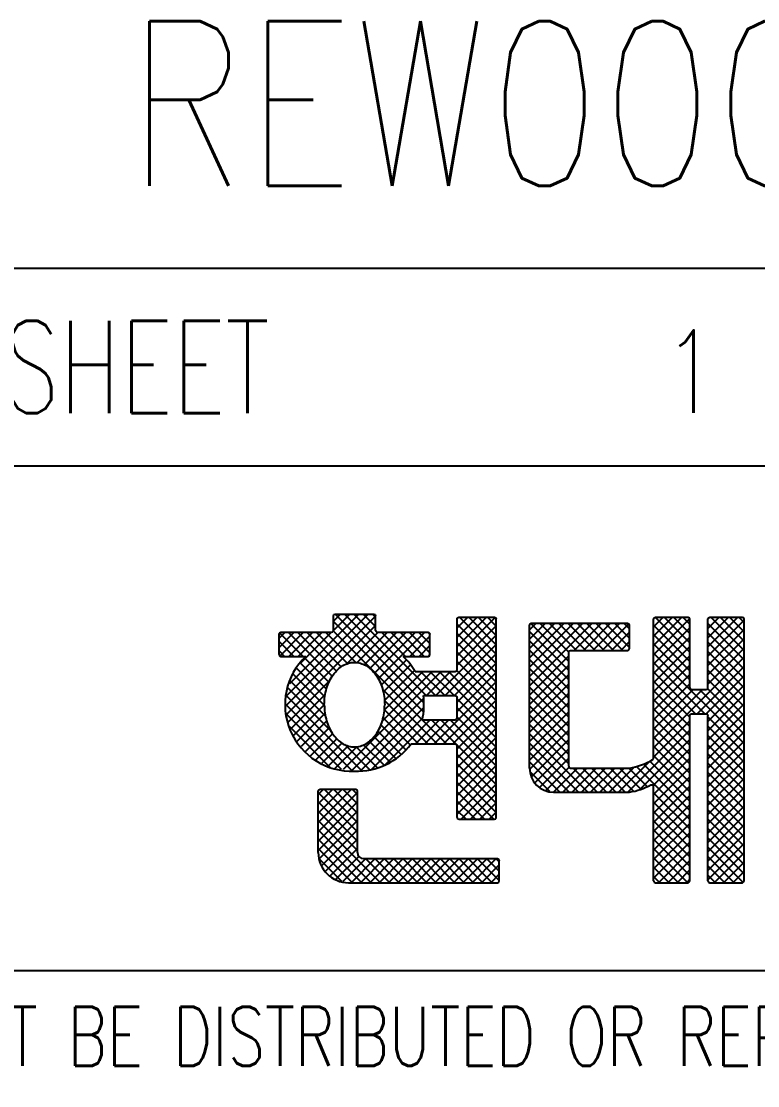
# Model space of a CAD drawing. Extents: x 260 to 819, y -886 to -454.
# Drawn here: x 713.97 to 736.34, y -876.4 to -844.06 of the extents above; entities that cross this region are included whole.
import ezdxf
from ezdxf.enums import TextEntityAlignment as Align

# ---------------------------------------------------------------- set-up
doc = ezdxf.new("R2010")
doc.units = 0
doc.header["$LTSCALE"] = 150
doc.header["$MEASUREMENT"] = 0
doc.linetypes.add('DASHED', pattern=[0.75, 0.5, -0.25])
doc.layers.get('0').update_dxf_attribs({"color": 6, "linetype": 'CONTINUOUS'})
doc.layers.add('5', color=4, linetype='CONTINUOUS')
doc.styles.get("Standard").update_dxf_attribs({"font": 'romans.shx', "width": 0.8, "bigfont": 'whgtxt.shx'})

# ---------------------------------------------------------------- blocks, each defined once
blk = doc.blocks.new('*H19')
at = {"color": 2, "linetype": 'Continuous'}
for p, q in [((-72.181, 9.673), (-73.237, 10.729)), ((-72.181, 9.956), (-72.958, 10.733)), ((-72.181, 10.239), (-72.676, 10.733)), ((-72.181, 10.522), (-72.393, 10.733)), ((-70.531, 9.72), (-71.544, 10.733)), ((-70.531, 10.003), (-71.261, 10.733)), ((-70.531, 10.286), (-70.978, 10.733)), ((-70.531, 10.569), (-70.696, 10.733)), ((-75.859, 9.391), (-77.011, 10.543)), ((-75.858, 9.673), (-76.735, 10.55)), ((-75.627, 9.725), (-76.452, 10.55)), ((-75.344, 9.725), (-76.169, 10.55)), ((-75.061, 9.725), (-75.886, 10.55)), ((-74.779, 9.725), (-75.603, 10.55)), ((-74.496, 9.725), (-75.321, 10.55)), ((-74.213, 9.725), (-75.038, 10.55)), ((-74.015, 9.809), (-74.755, 10.55)), ((-74.015, 10.092), (-74.472, 10.55)), ((-74.015, 10.375), (-74.189, 10.55)), ((-72.181, 9.39), (-73.281, 10.49)), ((-70.531, 9.437), (-71.631, 10.537)), ((-75.859, 9.109), (-77.051, 10.3)), ((-72.181, 9.107), (-73.281, 10.207)), ((-70.531, 9.155), (-71.631, 10.254)), ((-75.859, 8.826), (-77.051, 10.017)), ((-75.859, 8.543), (-77.051, 9.735)), ((-72.181, 8.825), (-73.281, 9.924)), ((-70.531, 8.872), (-71.631, 9.972)), ((-75.859, 8.26), (-77.051, 9.452)), ((-70.531, 6.892), (-73.281, 9.642)), ((-70.531, 8.589), (-71.631, 9.689)), ((-70.531, 8.306), (-71.631, 9.406)), ((-75.859, 7.977), (-77.051, 9.169)), ((-71.722, 7.8), (-73.281, 9.359)), ((-72.005, 7.8), (-73.281, 9.076)), ((-70.531, 8.023), (-71.631, 9.123)), ((-75.859, 7.694), (-77.051, 8.886)), ((-72.181, 7.693), (-73.281, 8.793)), ((-70.531, 7.74), (-71.631, 8.84)), ((-75.859, 7.412), (-77.051, 8.603)), ((-72.181, 7.41), (-73.281, 8.51)), ((-70.531, 7.175), (-71.89, 8.533)), ((-70.531, 7.457), (-71.64, 8.566)), ((-75.859, 7.129), (-77.051, 8.32)), ((-72.181, 7.127), (-73.281, 8.227)), ((-75.859, 6.846), (-77.051, 8.037)), ((-72.181, 6.845), (-73.281, 7.945)), ((-75.859, 6.563), (-77.051, 7.755)), ((-75.859, 6.28), (-77.051, 7.472)), ((-72.181, 6.562), (-73.281, 7.662)), ((-70.531, 6.609), (-71.631, 7.709)), ((-75.279, 5.417), (-77.051, 7.189)), ((-72.181, 6.279), (-73.281, 7.379)), ((-70.531, 6.326), (-71.631, 7.426)), ((-70.531, 6.043), (-71.631, 7.143)), ((-75.562, 5.417), (-77.051, 6.906)), ((-72.181, 5.996), (-73.281, 7.096)), ((-72.181, 5.713), (-73.281, 6.813)), ((-70.531, 5.76), (-71.631, 6.86)), ((-75.844, 5.417), (-77.051, 6.623)), ((-72.181, 5.43), (-73.281, 6.53)), ((-70.531, 5.478), (-71.631, 6.578)), ((-76.127, 5.417), (-77.051, 6.34)), ((-74.996, 5.417), (-75.729, 6.15)), ((-74.713, 5.417), (-75.446, 6.15)), ((-74.43, 5.417), (-75.163, 6.15)), ((-74.147, 5.417), (-74.881, 6.15)), ((-73.892, 5.444), (-74.598, 6.15)), ((-73.673, 5.508), (-74.315, 6.15)), ((-73.473, 5.591), (-74.032, 6.15)), ((-72.181, 4.582), (-73.799, 6.2)), ((-72.181, 4.865), (-73.589, 6.272)), ((-72.181, 5.148), (-73.397, 6.363)), ((-70.531, 5.195), (-71.631, 6.295)), ((-76.433, 5.439), (-77.028, 6.035)), ((-70.531, 4.912), (-71.631, 6.012)), ((-70.531, 4.629), (-71.631, 5.729)), ((-72.181, 4.299), (-73.281, 5.399)), ((-70.531, 4.346), (-71.631, 5.446)), ((-72.181, 4.016), (-73.281, 5.116)), ((-70.531, 4.063), (-71.631, 5.163)), ((-70.531, 3.781), (-71.631, 4.88)), ((-72.181, 3.733), (-73.281, 4.833)), ((-72.181, 3.451), (-73.281, 4.55)), ((-70.531, 3.498), (-71.631, 4.598)), ((-72.181, 3.168), (-73.281, 4.268)), ((-70.531, 3.215), (-71.631, 4.315)), ((-72.181, 2.885), (-73.281, 3.985)), ((-70.531, 2.932), (-71.631, 4.032)), ((-72.246, 2.667), (-73.281, 3.702)), ((-70.56, 2.678), (-71.631, 3.749)), ((-72.529, 2.667), (-73.281, 3.419)), ((-70.832, 2.667), (-71.631, 3.466)), ((-72.812, 2.667), (-73.281, 3.136)), ((-71.115, 2.667), (-71.631, 3.183)), ((-73.095, 2.667), (-73.281, 2.853)), ((-71.397, 2.667), (-71.631, 2.901))]:
    blk.add_line(p, q, dxfattribs=at)
blk = doc.blocks.new('*H20')
at = {"color": 2, "linetype": 'Continuous'}
for p, q in [((-72.988, 10.733), (-73.281, 10.44)), ((-72.706, 10.733), (-73.281, 10.157)), ((-72.423, 10.733), (-73.281, 9.874)), ((-72.185, 10.688), (-73.281, 9.592)), ((-71.574, 10.733), (-71.631, 10.676)), ((-71.291, 10.733), (-71.631, 10.393)), ((-71.009, 10.733), (-71.631, 10.11)), ((-70.726, 10.733), (-71.631, 9.827)), ((-76.849, 10.55), (-77.051, 10.347)), ((-76.566, 10.55), (-77.051, 10.064)), ((-76.283, 10.55), (-77.051, 9.782)), ((-76, 10.55), (-77.051, 9.499)), ((-75.717, 10.55), (-77.051, 9.216)), ((-75.435, 10.55), (-77.051, 8.933)), ((-75.152, 10.55), (-77.051, 8.65)), ((-74.869, 10.55), (-75.694, 9.725)), ((-74.586, 10.55), (-75.411, 9.725)), ((-74.303, 10.55), (-75.128, 9.725)), ((-74.035, 10.535), (-74.845, 9.725)), ((-72.181, 10.409), (-73.281, 9.309)), ((-70.531, 10.644), (-71.631, 9.545)), ((-70.531, 10.362), (-71.631, 9.262)), ((-74.015, 10.273), (-74.562, 9.725)), ((-72.181, 10.126), (-73.281, 9.026)), ((-70.531, 10.079), (-71.631, 8.979)), ((-74.015, 9.99), (-74.28, 9.725)), ((-72.181, 9.843), (-73.281, 8.743)), ((-70.531, 9.796), (-71.631, 8.696)), ((-75.859, 9.559), (-77.051, 8.367)), ((-72.181, 9.56), (-73.281, 8.46)), ((-70.531, 9.513), (-73.281, 6.763)), ((-75.859, 9.276), (-77.051, 8.085)), ((-72.181, 9.277), (-73.281, 8.177)), ((-70.531, 9.23), (-71.962, 7.8)), ((-75.859, 8.993), (-77.051, 7.802)), ((-72.181, 8.995), (-73.281, 7.895)), ((-70.531, 8.947), (-71.681, 7.798)), ((-75.859, 8.711), (-77.051, 7.519)), ((-75.859, 8.428), (-77.051, 7.236)), ((-72.181, 8.712), (-73.281, 7.612)), ((-72.077, 8.533), (-73.281, 7.329)), ((-71.794, 8.533), (-73.281, 7.046)), ((-70.531, 8.665), (-71.631, 7.565)), ((-75.859, 8.145), (-77.051, 6.953)), ((-70.531, 8.382), (-71.631, 7.282)), ((-70.531, 8.099), (-71.631, 6.999)), ((-75.859, 7.862), (-77.051, 6.67)), ((-70.531, 7.816), (-71.631, 6.716)), ((-75.859, 7.579), (-77.051, 6.388)), ((-72.181, 7.58), (-73.281, 6.48)), ((-70.531, 7.533), (-71.631, 6.433)), ((-75.859, 7.296), (-77.044, 6.112)), ((-72.181, 7.297), (-74.062, 5.417)), ((-70.531, 7.25), (-71.631, 6.15)), ((-75.859, 7.013), (-76.997, 5.876)), ((-72.181, 7.015), (-73.696, 5.5)), ((-70.531, 6.968), (-71.631, 5.868)), ((-75.859, 6.731), (-76.885, 5.705)), ((-72.181, 6.732), (-73.294, 5.619)), ((-70.531, 6.685), (-71.631, 5.585)), ((-75.859, 6.448), (-76.74, 5.567)), ((-75.848, 6.177), (-76.56, 5.465)), ((-75.592, 6.15), (-76.324, 5.418)), ((-75.309, 6.15), (-76.042, 5.417)), ((-75.026, 6.15), (-75.759, 5.417)), ((-74.743, 6.15), (-75.476, 5.417)), ((-74.46, 6.15), (-75.194, 5.417)), ((-74.177, 6.15), (-74.911, 5.417)), ((-73.859, 6.186), (-74.628, 5.417)), ((-73.401, 6.361), (-74.345, 5.417)), ((-72.181, 6.449), (-73.281, 5.349)), ((-72.181, 6.166), (-73.281, 5.066)), ((-70.531, 6.402), (-71.631, 5.302)), ((-72.181, 5.883), (-73.281, 4.783)), ((-70.531, 6.119), (-71.631, 5.019)), ((-70.531, 5.836), (-71.631, 4.736)), ((-72.181, 5.6), (-73.281, 4.5)), ((-70.531, 5.553), (-71.631, 4.453)), ((-72.181, 5.318), (-73.281, 4.218)), ((-70.531, 5.27), (-71.631, 4.171)), ((-72.181, 5.035), (-73.281, 3.935)), ((-70.531, 4.988), (-71.631, 3.888)), ((-72.181, 4.752), (-73.281, 3.652)), ((-70.531, 4.705), (-71.631, 3.605)), ((-72.181, 4.469), (-73.281, 3.369)), ((-70.531, 4.422), (-71.631, 3.322)), ((-72.181, 4.186), (-73.281, 3.086)), ((-72.181, 3.903), (-73.281, 2.803)), ((-70.531, 4.139), (-71.631, 3.039)), ((-72.181, 3.621), (-73.135, 2.667)), ((-70.531, 3.856), (-71.631, 2.756)), ((-70.531, 3.573), (-71.438, 2.667)), ((-72.181, 3.338), (-72.852, 2.667)), ((-70.531, 3.291), (-71.155, 2.667)), ((-72.181, 3.055), (-72.569, 2.667)), ((-70.531, 3.008), (-70.872, 2.667)), ((-72.181, 2.772), (-72.287, 2.667)), ((-70.531, 2.725), (-70.59, 2.667))]:
    blk.add_line(p, q, dxfattribs=at)
blk = doc.blocks.new('*H23')
at = {"color": 2, "linetype": 'Continuous'}
for p, q in [((-82.276, 4.494), (-83.29, 5.508)), ((-82.276, 4.777), (-83.007, 5.508)), ((-82.276, 5.06), (-82.724, 5.508)), ((-82.276, 5.343), (-82.441, 5.508)), ((-82.276, 4.211), (-83.467, 5.403)), ((-82.276, 3.928), (-83.467, 5.12)), ((-82.276, 3.646), (-83.467, 4.837)), ((-81.58, 2.667), (-83.467, 4.554)), ((-81.863, 2.667), (-83.467, 4.272)), ((-82.145, 2.667), (-83.467, 3.989)), ((-82.428, 2.667), (-83.467, 3.706)), ((-82.751, 2.706), (-83.428, 3.383)), ((-81.297, 2.667), (-82.03, 3.4)), ((-81.014, 2.667), (-81.747, 3.4)), ((-80.731, 2.667), (-81.465, 3.4)), ((-80.448, 2.667), (-81.182, 3.4)), ((-80.166, 2.667), (-80.899, 3.4)), ((-79.883, 2.667), (-80.616, 3.4)), ((-79.6, 2.667), (-80.333, 3.4)), ((-79.317, 2.667), (-80.05, 3.4)), ((-79.034, 2.667), (-79.768, 3.4)), ((-78.751, 2.667), (-79.485, 3.4)), ((-78.469, 2.667), (-79.202, 3.4)), ((-78.186, 2.667), (-78.919, 3.4)), ((-77.968, 2.732), (-78.636, 3.4)), ((-77.968, 3.014), (-78.353, 3.4)), ((-77.968, 3.297), (-78.07, 3.4))]:
    blk.add_line(p, q, dxfattribs=at)
blk = doc.blocks.new('*H24')
at = {"color": 2, "linetype": 'Continuous'}
for p, q in [((-83.304, 5.508), (-83.467, 5.345)), ((-83.022, 5.508), (-83.467, 5.062)), ((-82.739, 5.508), (-83.467, 4.779)), ((-82.456, 5.508), (-83.467, 4.497)), ((-82.276, 5.405), (-83.467, 4.214)), ((-82.276, 5.123), (-83.467, 3.931)), ((-82.276, 4.84), (-83.467, 3.648)), ((-82.276, 4.557), (-83.431, 3.401)), ((-82.276, 4.274), (-83.366, 3.184)), ((-82.276, 3.991), (-83.252, 3.015)), ((-82.276, 3.708), (-83.109, 2.875)), ((-82.23, 3.471), (-82.94, 2.762)), ((-82.019, 3.4), (-82.718, 2.7)), ((-81.736, 3.4), (-82.469, 2.667)), ((-81.453, 3.4), (-82.186, 2.667)), ((-81.17, 3.4), (-81.903, 2.667)), ((-80.887, 3.4), (-81.62, 2.667)), ((-80.604, 3.4), (-81.338, 2.667)), ((-80.321, 3.4), (-81.055, 2.667)), ((-80.039, 3.4), (-80.772, 2.667)), ((-79.756, 3.4), (-80.489, 2.667)), ((-79.473, 3.4), (-80.206, 2.667)), ((-79.19, 3.4), (-79.923, 2.667)), ((-78.907, 3.4), (-79.641, 2.667)), ((-78.624, 3.4), (-79.358, 2.667)), ((-78.342, 3.4), (-79.075, 2.667)), ((-78.059, 3.4), (-78.792, 2.667)), ((-77.968, 3.208), (-78.509, 2.667)), ((-77.968, 2.925), (-78.226, 2.667))]:
    blk.add_line(p, q, dxfattribs=at)
blk = doc.blocks.new('*H35')
at = {"color": 2, "linetype": 'Continuous'}
for p, q in [((-80.26, 8.135), (-82.95, 10.825)), ((-80.192, 8.35), (-82.667, 10.825)), ((-79.909, 8.35), (-82.384, 10.825)), ((-81.726, 10.45), (-82.101, 10.825)), ((-81.726, 10.732), (-81.818, 10.825)), ((-78.059, 9.611), (-79.181, 10.733)), ((-78.059, 9.894), (-78.898, 10.733)), ((-78.059, 10.177), (-78.615, 10.733)), ((-78.059, 10.46), (-78.332, 10.733)), ((-80.269, 7.861), (-83.009, 10.601)), ((-78.059, 9.329), (-79.251, 10.52)), ((-83.929, 9.541), (-84.644, 10.256)), ((-83.044, 8.94), (-84.379, 10.275)), ((-82.92, 9.098), (-84.097, 10.275)), ((-82.768, 9.228), (-83.814, 10.275)), ((-82.579, 9.323), (-83.531, 10.275)), ((-82.33, 9.356), (-83.248, 10.275)), ((-80.31, 7.619), (-83.012, 10.322)), ((-80.818, 9.541), (-81.551, 10.275)), ((-80.535, 9.541), (-81.268, 10.275)), ((-80.252, 9.541), (-80.985, 10.275)), ((-80.076, 9.648), (-80.703, 10.275)), ((-80.076, 9.931), (-80.42, 10.275)), ((-80.076, 10.214), (-80.137, 10.275)), ((-78.059, 9.046), (-79.251, 10.237)), ((-84.212, 9.541), (-84.659, 9.989)), ((-84.495, 9.541), (-84.659, 9.706)), ((-78.059, 8.763), (-79.251, 9.955)), ((-83.144, 8.756), (-83.882, 9.495)), ((-78.059, 8.48), (-79.251, 9.672)), ((-78.059, 8.197), (-79.251, 9.389)), ((-83.266, 8.313), (-84.123, 9.17)), ((-83.218, 8.548), (-84.003, 9.332)), ((-79.626, 8.35), (-80.359, 9.083)), ((-79.343, 8.35), (-80.077, 9.083)), ((-78.059, 7.349), (-79.794, 9.083)), ((-78.059, 7.632), (-79.511, 9.083)), ((-78.059, 7.914), (-79.26, 9.115)), ((-83.247, 7.728), (-84.318, 8.799)), ((-83.283, 8.047), (-84.244, 9.008)), ((-83.092, 7.291), (-84.383, 8.581)), ((-79.857, 6.883), (-81.515, 8.542)), ((-82.159, 6.075), (-84.449, 8.364)), ((-80.139, 6.883), (-81.456, 8.2)), ((-78.059, 7.066), (-79.251, 8.257)), ((-82.434, 6.067), (-84.451, 8.083)), ((-82.759, 6.109), (-84.434, 7.784)), ((-80.422, 6.883), (-81.458, 7.919)), ((-78.059, 6.783), (-79.251, 7.975)), ((-80.812, 6.708), (-81.564, 7.459)), ((-80.675, 6.853), (-81.498, 7.676)), ((-79.574, 6.883), (-80.307, 7.616)), ((-79.28, 6.872), (-80.024, 7.616)), ((-78.059, 5.934), (-79.741, 7.616)), ((-78.059, 6.217), (-79.459, 7.616)), ((-78.059, 6.5), (-79.251, 7.692)), ((-83.104, 6.171), (-84.331, 7.398)), ((-80.949, 6.562), (-81.657, 7.269)), ((-81.897, 6.095), (-82.662, 6.861)), ((-81.681, 6.162), (-82.314, 6.795)), ((-81.469, 6.233), (-82.089, 6.853)), ((-81.285, 6.331), (-81.914, 6.961)), ((-81.112, 6.442), (-81.772, 7.102)), ((-78.059, 5.652), (-79.262, 6.854)), ((-78.059, 5.369), (-79.251, 6.56)), ((-78.059, 5.086), (-79.251, 6.278)), ((-78.059, 4.803), (-79.251, 5.995)), ((-78.131, 4.592), (-79.251, 5.712)), ((-78.414, 4.592), (-79.251, 5.429)), ((-78.696, 4.592), (-79.251, 5.146)), ((-78.979, 4.592), (-79.251, 4.863))]:
    blk.add_line(p, q, dxfattribs=at)
blk = doc.blocks.new('*H36')
at = {"color": 2, "linetype": 'Continuous'}
for p, q in [((-81.948, 10.825), (-84.463, 8.309)), ((-81.726, 10.764), (-84.448, 8.041)), ((-82.231, 10.825), (-84.344, 8.711)), ((-82.513, 10.825), (-83.01, 10.328)), ((-82.796, 10.825), (-83.009, 10.612)), ((-78.928, 10.733), (-79.251, 10.41)), ((-78.645, 10.733), (-79.251, 10.127)), ((-78.362, 10.733), (-79.251, 9.844)), ((-78.09, 10.723), (-79.251, 9.562)), ((-79.222, 10.722), (-79.24, 10.704)), ((-81.726, 10.481), (-84.434, 7.773)), ((-78.059, 10.47), (-79.251, 9.279)), ((-84.478, 10.275), (-84.659, 10.093)), ((-84.195, 10.275), (-84.659, 9.81)), ((-83.912, 10.275), (-84.633, 9.553)), ((-83.629, 10.275), (-84.362, 9.541)), ((-83.346, 10.275), (-84.08, 9.541)), ((-83.063, 10.275), (-83.994, 9.345)), ((-81.649, 10.275), (-82.615, 9.309)), ((-81.366, 10.275), (-82.289, 9.352)), ((-81.084, 10.275), (-82.07, 9.288)), ((-80.801, 10.275), (-81.898, 9.177)), ((-80.518, 10.275), (-81.759, 9.034)), ((-80.235, 10.275), (-81.647, 8.863)), ((-80.076, 10.151), (-80.685, 9.541)), ((-78.059, 10.188), (-79.897, 8.35)), ((-80.076, 9.868), (-80.403, 9.541)), ((-78.059, 9.905), (-79.614, 8.35)), ((-80.789, 9.438), (-81.556, 8.671)), ((-80.084, 9.577), (-80.112, 9.549)), ((-78.059, 9.622), (-79.331, 8.35)), ((-79.73, 9.083), (-82.71, 6.102)), ((-80.012, 9.083), (-81.525, 7.571)), ((-80.661, 9.283), (-81.492, 8.452)), ((-80.295, 9.083), (-81.458, 7.92)), ((-80.547, 9.114), (-81.456, 8.205)), ((-79.447, 9.083), (-80.18, 8.35)), ((-78.059, 9.339), (-79.251, 8.147)), ((-78.059, 9.056), (-79.251, 7.865)), ((-83.122, 8.802), (-84.389, 7.535)), ((-78.059, 8.773), (-79.95, 6.883)), ((-78.059, 8.491), (-79.667, 6.883)), ((-83.257, 8.384), (-84.305, 7.336)), ((-80.269, 8.26), (-82.46, 6.07)), ((-78.059, 8.208), (-79.384, 6.883)), ((-83.284, 8.074), (-84.221, 7.138)), ((-83.264, 7.811), (-84.126, 6.949)), ((-80.263, 7.984), (-82.174, 6.073)), ((-78.059, 7.925), (-79.251, 6.733)), ((-83.212, 7.58), (-83.99, 6.802)), ((-80.303, 7.661), (-81.864, 6.1)), ((-80.065, 7.616), (-81.438, 6.243)), ((-79.782, 7.616), (-80.515, 6.883)), ((-79.499, 7.616), (-80.232, 6.883)), ((-78.059, 7.642), (-79.251, 6.45)), ((-83.135, 7.375), (-83.854, 6.656)), ((-83.033, 7.194), (-83.718, 6.509)), ((-78.059, 7.359), (-79.251, 6.168)), ((-82.907, 7.037), (-83.546, 6.398)), ((-82.751, 6.91), (-83.359, 6.302)), ((-82.557, 6.821), (-83.172, 6.206)), ((-82.299, 6.796), (-82.961, 6.135)), ((-78.059, 7.076), (-79.251, 5.885)), ((-78.059, 6.793), (-79.251, 5.602)), ((-78.059, 6.511), (-79.251, 5.319)), ((-78.059, 6.228), (-79.251, 5.036)), ((-78.059, 5.945), (-79.251, 4.753)), ((-78.059, 5.662), (-79.13, 4.592)), ((-78.059, 5.379), (-78.847, 4.592)), ((-78.059, 5.096), (-78.564, 4.592)), ((-78.059, 4.814), (-78.281, 4.592))]:
    blk.add_line(p, q, dxfattribs=at)
blk = doc.blocks.new('ansi-c')
at = {"color": 210, "linetype": 'Continuous'}
for p, q in [((346.501, 379.397), (462.001, 379.397)), ((321.501, 373.397), (462.001, 373.397))]:
    blk.add_line(p, q, dxfattribs=at)
at = {"color": 7, "linetype": 'Continuous'}
for p, q in [((393.992, 368.833), (394.008, 368.872)), ((393.992, 368.393), (393.992, 368.833)), ((394.008, 368.872), (394.047, 368.888)), ((394.047, 368.888), (395.22, 368.888)), ((395.22, 368.888), (395.259, 368.872)), ((395.259, 368.872), (395.275, 368.833)), ((395.275, 368.393), (395.275, 368.833)), ((397.75, 368.741), (397.766, 368.78)), ((397.75, 367.201), (397.75, 368.741)), ((397.766, 368.78), (397.805, 368.796)), ((397.805, 368.796), (398.887, 368.796)), ((398.887, 368.796), (398.926, 368.78)), ((398.926, 368.78), (398.942, 368.741)), ((398.942, 362.71), (398.942, 368.741)), ((399.95, 368.558), (399.966, 368.597)), ((399.966, 368.597), (400.005, 368.613)), ((400.005, 368.613), (402.931, 368.613)), ((402.931, 368.613), (402.97, 368.597)), ((402.97, 368.597), (402.986, 368.558)), ((403.72, 368.741), (403.736, 368.78)), ((403.72, 364.519), (403.72, 368.741)), ((403.736, 368.78), (403.775, 368.796)), ((403.775, 368.796), (404.765, 368.796)), ((404.765, 368.796), (404.804, 368.78)), ((404.804, 368.78), (404.82, 368.741)), ((404.82, 366.651), (404.82, 368.741)), ((405.37, 368.741), (405.386, 368.78)), ((405.37, 366.651), (405.37, 368.741)), ((405.386, 368.78), (405.425, 368.796)), ((405.425, 368.796), (406.415, 368.796)), ((406.415, 368.796), (406.454, 368.78)), ((406.454, 368.78), (406.47, 368.741)), ((406.47, 360.785), (406.47, 368.741)), ((392.342, 368.283), (392.358, 368.322)), ((392.342, 367.66), (392.342, 368.283)), ((392.358, 368.322), (392.397, 368.338)), ((392.397, 368.338), (393.937, 368.338)), ((393.937, 368.338), (393.976, 368.354)), ((393.976, 368.354), (393.992, 368.393)), ((395.275, 368.393), (395.291, 368.354)), ((395.291, 368.354), (395.33, 368.338)), ((395.33, 368.338), (396.87, 368.338)), ((396.87, 368.338), (396.909, 368.322)), ((396.909, 368.322), (396.925, 368.283)), ((396.925, 367.66), (396.925, 368.283)), ((399.95, 364.213), (399.95, 368.558)), ((402.986, 367.843), (402.986, 368.558)), ((392.342, 367.66), (392.358, 367.621)), ((396.909, 367.621), (396.925, 367.66)), ((401.142, 367.733), (401.158, 367.772)), ((401.142, 364.268), (401.142, 367.733)), ((401.158, 367.772), (401.197, 367.788)), ((401.197, 367.788), (402.931, 367.788)), ((402.931, 367.788), (402.97, 367.804)), ((402.97, 367.804), (402.986, 367.843)), ((392.358, 367.621), (392.397, 367.605)), ((392.397, 367.605), (393.154, 367.605)), ((394.242, 367.298), (394.283, 367.324)), ((394.283, 367.324), (394.324, 367.346)), ((394.324, 367.346), (394.367, 367.366)), ((394.367, 367.366), (394.411, 367.383)), ((394.411, 367.383), (394.454, 367.397)), ((394.454, 367.397), (394.499, 367.408)), ((394.499, 367.408), (394.543, 367.415)), ((394.543, 367.415), (394.588, 367.42)), ((394.588, 367.42), (394.633, 367.421)), ((394.633, 367.421), (394.678, 367.42)), ((394.678, 367.42), (394.723, 367.415)), ((394.723, 367.415), (394.768, 367.408)), ((394.768, 367.408), (394.812, 367.397)), ((394.812, 367.397), (394.856, 367.383)), ((394.856, 367.383), (394.899, 367.366)), ((394.899, 367.366), (394.942, 367.346)), ((394.942, 367.346), (394.984, 367.324)), ((394.984, 367.324), (395.026, 367.298)), ((396.113, 367.605), (396.87, 367.605)), ((396.87, 367.605), (396.909, 367.621)), ((393.924, 366.952), (393.954, 367)), ((393.954, 367), (393.986, 367.046)), ((393.986, 367.046), (394.018, 367.089)), ((394.018, 367.089), (394.052, 367.13)), ((394.052, 367.13), (394.087, 367.169)), ((394.087, 367.169), (394.124, 367.205)), ((394.124, 367.205), (394.162, 367.239)), ((394.162, 367.239), (394.202, 367.27)), ((394.202, 367.27), (394.242, 367.298)), ((395.026, 367.298), (395.066, 367.27)), ((395.066, 367.27), (395.104, 367.239)), ((395.104, 367.239), (395.143, 367.205)), ((395.143, 367.205), (395.179, 367.169)), ((395.179, 367.169), (395.214, 367.13)), ((395.214, 367.13), (395.249, 367.089)), ((395.249, 367.089), (395.282, 367.046)), ((395.282, 367.046), (395.313, 367)), ((395.313, 367), (395.342, 366.952)), ((396.474, 367.146), (397.695, 367.146)), ((397.695, 367.146), (397.734, 367.163)), ((397.734, 367.163), (397.75, 367.201)), ((393.787, 366.629), (393.804, 366.687)), ((393.804, 366.687), (393.826, 366.743)), ((393.826, 366.743), (393.847, 366.798)), ((393.847, 366.798), (393.872, 366.851)), ((393.872, 366.851), (393.897, 366.903)), ((393.897, 366.903), (393.924, 366.952)), ((395.342, 366.952), (395.369, 366.903)), ((395.369, 366.903), (395.396, 366.851)), ((395.396, 366.851), (395.419, 366.798)), ((395.419, 366.798), (395.442, 366.743)), ((395.442, 366.743), (395.462, 366.687)), ((395.462, 366.687), (395.481, 366.629)), ((393.727, 366.326), (393.734, 366.388)), ((393.734, 366.388), (393.744, 366.45)), ((393.744, 366.45), (393.757, 366.511)), ((393.757, 366.511), (393.771, 366.57)), ((393.771, 366.57), (393.787, 366.629)), ((395.481, 366.629), (395.497, 366.57)), ((395.497, 366.57), (395.511, 366.511)), ((395.511, 366.511), (395.523, 366.45)), ((395.523, 366.45), (395.532, 366.388)), ((395.532, 366.388), (395.541, 366.326)), ((396.725, 366.413), (397.695, 366.413)), ((397.695, 366.413), (397.734, 366.397)), ((397.734, 366.397), (397.75, 366.358)), ((397.75, 365.735), (397.75, 366.358)), ((397.75, 365.735), (397.75, 366.358)), ((404.82, 366.651), (404.836, 366.613)), ((404.836, 366.613), (404.875, 366.596)), ((404.875, 366.596), (405.315, 366.596)), ((405.315, 366.596), (405.354, 366.613)), ((405.354, 366.613), (405.37, 366.651)), ((393.717, 366.138), (393.718, 366.201)), ((393.717, 366.138), (393.718, 366.075)), ((393.718, 366.201), (393.721, 366.264)), ((393.718, 366.075), (393.721, 366.012)), ((393.721, 366.264), (393.727, 366.326)), ((393.721, 366.012), (393.727, 365.95)), ((395.541, 366.326), (395.546, 366.264)), ((395.541, 365.95), (395.546, 366.012)), ((395.546, 366.264), (395.549, 366.201)), ((395.546, 366.012), (395.549, 366.075)), ((395.549, 366.201), (395.551, 366.138)), ((395.549, 366.075), (395.551, 366.138)), ((393.727, 365.95), (393.734, 365.888)), ((393.734, 365.888), (393.744, 365.826)), ((393.744, 365.826), (393.757, 365.766)), ((393.757, 365.766), (393.771, 365.706)), ((393.771, 365.706), (393.787, 365.647)), ((395.481, 365.647), (395.497, 365.706)), ((395.497, 365.706), (395.511, 365.766)), ((395.511, 365.766), (395.523, 365.826)), ((395.523, 365.826), (395.532, 365.888)), ((395.532, 365.888), (395.541, 365.95)), ((397.695, 365.68), (397.734, 365.696)), ((397.734, 365.696), (397.75, 365.735)), ((404.82, 365.808), (404.836, 365.847)), ((404.82, 360.785), (404.82, 365.808)), ((404.836, 365.847), (404.875, 365.863)), ((404.875, 365.863), (405.315, 365.863)), ((405.315, 365.863), (405.354, 365.847)), ((405.354, 365.847), (405.37, 365.808)), ((405.37, 360.785), (405.37, 365.808)), ((393.787, 365.647), (393.804, 365.589)), ((393.804, 365.589), (393.826, 365.533)), ((393.826, 365.533), (393.847, 365.478)), ((393.847, 365.478), (393.872, 365.425)), ((393.872, 365.425), (393.897, 365.374)), ((393.897, 365.374), (393.924, 365.324)), ((395.342, 365.324), (395.369, 365.374)), ((395.369, 365.374), (395.396, 365.425)), ((395.396, 365.425), (395.419, 365.478)), ((395.419, 365.478), (395.442, 365.533)), ((395.442, 365.533), (395.462, 365.589)), ((395.462, 365.589), (395.481, 365.647)), ((396.691, 365.68), (397.695, 365.68)), ((393.924, 365.324), (393.954, 365.276)), ((393.954, 365.276), (393.986, 365.231)), ((393.986, 365.231), (394.018, 365.187)), ((394.018, 365.187), (394.052, 365.146)), ((394.052, 365.146), (394.087, 365.107)), ((394.087, 365.107), (394.124, 365.071)), ((394.124, 365.071), (394.162, 365.037)), ((395.104, 365.037), (395.143, 365.071)), ((395.143, 365.071), (395.179, 365.107)), ((395.179, 365.107), (395.214, 365.146)), ((395.214, 365.146), (395.249, 365.187)), ((395.249, 365.187), (395.282, 365.231)), ((395.282, 365.231), (395.313, 365.276)), ((395.313, 365.276), (395.342, 365.324)), ((394.162, 365.037), (394.202, 365.006)), ((394.202, 365.006), (394.242, 364.978)), ((394.242, 364.978), (394.283, 364.953)), ((394.283, 364.953), (394.324, 364.93)), ((394.324, 364.93), (394.367, 364.91)), ((394.367, 364.91), (394.411, 364.893)), ((394.411, 364.893), (394.454, 364.88)), ((394.454, 364.88), (394.499, 364.869)), ((394.499, 364.869), (394.543, 364.861)), ((394.543, 364.861), (394.588, 364.856)), ((394.588, 364.856), (394.633, 364.855)), ((394.633, 364.855), (394.678, 364.856)), ((394.678, 364.856), (394.723, 364.861)), ((394.723, 364.861), (394.768, 364.869)), ((394.768, 364.869), (394.812, 364.88)), ((394.812, 364.88), (394.856, 364.893)), ((394.856, 364.893), (394.899, 364.91)), ((394.899, 364.91), (394.942, 364.93)), ((394.942, 364.93), (394.984, 364.953)), ((394.984, 364.953), (395.026, 364.978)), ((395.026, 364.978), (395.066, 365.006)), ((395.066, 365.006), (395.104, 365.037)), ((396.354, 364.947), (397.695, 364.947)), ((397.695, 364.947), (397.734, 364.93)), ((397.734, 364.93), (397.75, 364.892)), ((397.75, 362.71), (397.75, 364.892)), ((397.75, 362.71), (397.75, 364.892)), ((403.693, 364.472), (403.713, 364.492)), ((403.713, 364.492), (403.72, 364.519)), ((401.142, 364.268), (401.158, 364.229)), ((401.158, 364.229), (401.197, 364.213)), ((401.197, 364.213), (402.986, 364.213)), ((393.534, 363.517), (393.55, 363.556)), ((393.534, 361.647), (393.534, 363.517)), ((393.55, 363.556), (393.589, 363.572)), ((393.589, 363.572), (394.67, 363.572)), ((394.67, 363.572), (394.709, 363.556)), ((394.709, 363.556), (394.725, 363.517)), ((394.725, 361.647), (394.725, 363.517)), ((400.683, 363.48), (402.986, 363.48)), ((403.638, 363.707), (403.693, 363.706)), ((403.693, 363.706), (403.72, 363.659)), ((403.72, 360.785), (403.72, 363.659)), ((397.75, 362.71), (397.766, 362.671)), ((397.766, 362.671), (397.805, 362.655)), ((397.805, 362.655), (398.887, 362.655)), ((398.887, 362.655), (398.926, 362.671)), ((398.926, 362.671), (398.942, 362.71)), ((394.908, 361.463), (398.978, 361.463)), ((398.978, 361.463), (399.017, 361.447)), ((399.017, 361.447), (399.033, 361.408)), ((399.033, 360.785), (399.033, 361.408)), ((394.45, 360.73), (398.978, 360.73)), ((398.978, 360.73), (399.017, 360.746)), ((399.017, 360.746), (399.033, 360.785)), ((403.72, 360.785), (403.736, 360.746)), ((403.736, 360.746), (403.775, 360.73)), ((403.775, 360.73), (404.765, 360.73)), ((404.765, 360.73), (404.804, 360.746)), ((404.804, 360.746), (404.82, 360.785)), ((405.37, 360.785), (405.386, 360.746)), ((405.386, 360.746), (405.425, 360.73)), ((405.425, 360.73), (406.415, 360.73)), ((406.415, 360.73), (406.454, 360.746)), ((406.454, 360.746), (406.47, 360.785))]:
    blk.add_line(p, q, dxfattribs=at)
at = {"color": 5, "linetype": 'Continuous'}
blk.add_line((-56.399, 358.063), (477.001, 358.063), dxfattribs=at)
at = {"color": 7, "linetype": 'Continuous'}
for centre, radius, start, end in [((394.543, 366.139), 2.02, 133.4724, 272.5658), ((394.724, 366.139), 2.02, 29.9188, 46.5276), ((394.724, 366.139), 2.02, 346.8548, 7.7977), ((394.724, 366.139), 2.02, 267.4342, 323.8064), ((402.653, 366.217), 2.031, 279.4397, 300.7867), ((400.683, 364.213), 0.733, 180, 270), ((402.653, 365.483), 2.031, 279.4397, 299.0029), ((394.45, 361.647), 0.917, 180, 270), ((394.908, 361.647), 0.183, 180, 270)]:
    blk.add_arc(centre, radius, start, end, dxfattribs=at)
for name in ['*H35', '*H36', '*H19', '*H20', '*H23', '*H24']:
    blk.add_blockref(name, (477.001, 358.063), dxfattribs=at)
at = {"color": 130, "linetype": 'Continuous', "width": 0.7}
blk.add_text('매수 SHEET', height=2.8, dxfattribs=at).set_placement((378.501, 376.397), align=Align.MIDDLE_LEFT)
at = {"color": 210, "linetype": 'Continuous', "width": 0.74}
blk.add_text('본 도면은 당사 재산으로서 허가없이 무단복사/배포 금지함.  PROPERTY OF ISSUING ENTITY. CANNOT BE DISTRIBUTED OR REPRODUCED WITHOUT AUTHORIZATION.', height=1.8, dxfattribs=at).set_placement((307.001, 356.063), align=Align.MIDDLE_LEFT)

msp = doc.modelspace()

# ---------------------------------------------------------------- block references
at = {"linetype": 'DASHED'}
msp.add_blockref('ansi-c', (329.46, -1230.96), dxfattribs=at)
msp.add_blockref('ansi-c', (329.46, -1230.96), dxfattribs=at)

# ---------------------------------------------------------------- texts
at = {"layer": '5', "color": 3, "width": 0.8}
msp.add_text('REW00090CT0', height=5, dxfattribs=at).set_placement((717.18, -846.564), align=Align.MIDDLE_LEFT)
at = {"layer": '5', "color": 4, "width": 0.8}
msp.add_text('1', height=2.5, dxfattribs=at).set_placement((733.449, -854.706), align=Align.MIDDLE_LEFT)

doc.saveas('drawing.dxf')
